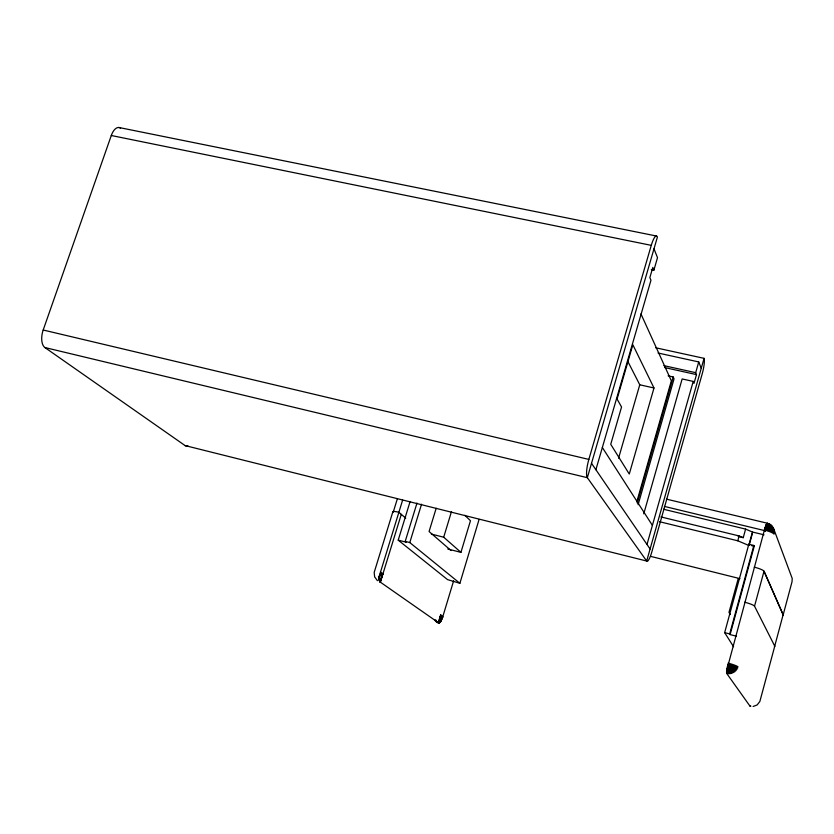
<?xml version="1.0" encoding="UTF-8"?>
<svg xmlns="http://www.w3.org/2000/svg" width="834" height="834" viewBox="0 0 834 834"><rect width="100%" height="100%" fill="white"/><g stroke="black" fill="none" stroke-linecap="round" stroke-linejoin="round"><path stroke-width="1.25" d="M380.262 582.09L379.334 579.349L379.845 574.24L382.858 573.761L379.856 581.788L378.699 579.182L378.563 576.211L379.46 576.44L382.858 573.761L380.304 582.122L438.851 623.008L440.623 621.664L442.479 617.733L453.633 580.787M442.781 616.764L440.852 615.367C435.16 639.094 442.5 600.657 440.623 621.664L439.935 621.466M750.131 706.252L750.881 706.096L750.016 706.169L726.737 673.465L726.602 670.755L765.007 527.87L767.04 523.304L769.772 524.325M442.718 617.004L440.852 615.367L440.227 622.174L439.049 621.83M392.897 511.649L374.195 572.385L374.633 576.867L377.448 580.704M765.706 527.484L765.977 525.191L766.915 525.43A7.287 1.407 15.1 0 1 773.514 528.276L792.217 578.473L792.029 581.778L783.157 614.877M442.635 617.254L440.852 615.367L439.852 622.571L438.882 622.289M765.904 527.025L766.279 524.513L767.113 524.722A6.495 1.251 15.1 0 1 772.993 527.265L773.128 527.484M766.165 526.285L766.561 523.971L767.28 524.148A5.588 1.084 15.1 0 1 772.336 526.337L772.461 526.535M441.52 617.473A7.798 0.803 16.7 0 0 442.479 617.733L440.852 615.367L439.497 622.852L438.747 622.623M766.342 525.993L766.811 523.564L767.416 523.71A4.587 0.886 15.1 0 1 771.554 525.503L771.669 525.681M766.509 525.806L767.509 523.418A3.503 0.678 15.1 0 1 770.668 524.794L770.762 524.94M441.207 618.401A7.6 0.782 16.7 0 0 442.156 618.661L440.852 615.367L439.164 622.998L438.152 622.685M379.845 574.24L402.603 500.16M766.654 525.733L767.405 523.241L666.46 499.139M774.379 646.423A8.277 1.115 15.4 0 0 774.723 646.069L783.126 614.752L764.017 571.217A9.237 1.574 15.3 0 0 754.28 567.162M774.744 646.225L759.837 701.519L757.136 704.939L753.123 706.492M774.723 646.069L754.53 606.182L764.017 571.217L783.136 614.71M663.562 509.261L745.596 529.1L752.445 532.029L748.776 545.436L737.777 540.786L739.112 535.949L660.914 516.924M738.194 536.45L743.25 537.669L745.596 529.1M738.142 578.9L728.989 612.354L730.261 614.533M733.586 646.746L724.652 632.631L748.828 544.237L753.842 545.457L754.207 546.291L730.104 634.591L736.412 636.217M730.104 634.591L729.698 633.934L753.842 545.457M438.757 622.977L440.852 615.367L441.812 619.537L440.884 619.276M646.996 544.456L693.221 381.409L682.149 378.949L643.754 513.827M693.221 381.409L694.013 383.317L696.484 374.602L695.692 372.673L698.736 361.935L658.057 353.022M655.701 347.778L704.063 358.339L646.684 561.032L185.075 445.575L44.89 347.538A14.022 7.214 -77.1 0 1 43.191 330.014L111.287 135.504A13.886 6.87 -80.9 0 1 120.555 128.092M638.114 504.726L674.039 378.876L673.184 376.958L668.107 375.832M653.992 387.977L629.274 474.046L610.738 444.303L621.549 407.002L617.066 399.048L632.839 344.755L653.992 387.977L639.761 384.787L627.522 360.82M636.842 501.599L671.349 380.825L640.95 313.918M637.218 502.902L673.184 376.958M618.567 458.2L639.761 384.787M651.354 269.591L653.898 270.122L657.505 257.685L653.992 248.803M595.893 469.719L650.958 280.245L649.853 277.607L652.814 267.453L653.898 270.122M440.56 620.089L441.394 620.329L440.852 615.367L438.642 622.935L436.724 622.091M44.89 347.538L587.334 477.684A15.241 3.555 -76.6 0 1 588.846 459.419L651.271 245.352A15.064 3.378 -78.1 0 1 657.421 237.033L587.334 477.684L646.684 561.032A12.687 2.46 -76.1 0 0 651.917 551.649L702.259 373.663A12.51 2.366 -77.2 0 0 704.063 358.339M440.852 615.367L438.507 622.831L440.852 615.367L441.009 621.049L440.248 620.83M447.795 549.001L460.931 552.358L470.47 520.718L464.861 515.308M410.119 501.474L398.214 540.151L447.577 579.63L459.888 583.289L479.091 519.415M436.182 508.26L429.072 531.539L451.038 550.544M460.931 552.358L443.698 537.211L451.423 511.763M459.888 583.289L409.786 542.569L421.556 504.216M380.367 582.174L401.29 514.349M398.214 540.151L406.2 542.194L405.209 541.391L416.99 503.069M393.575 511.065L397.297 499.003M727.821 668.055L726.529 671.558L727.123 671.704A4.65 0.542 15.7 0 1 731.387 673.309L731.512 673.434M727.853 667.648L726.602 670.755L727.321 670.932A5.671 0.657 15.7 0 1 732.513 672.902L732.659 673.038M379.658 575.356L382.858 573.761L379.856 581.788M726.591 673.184L727.926 673.695M729.104 664.552L727.832 664.302A9.247 1.105 15.7 0 1 737.673 668.034M118.835 127.477L656.306 235.991M111.287 135.504L651.271 245.352M726.529 672.777L729.125 673.768M663.895 365.646L695.692 372.673M664.688 367.575L696.484 374.602M726.508 672.235L730.334 673.674M43.191 330.014L588.846 459.419M664.406 506.415L765.529 530.831M764.027 534.823L752.737 532.092L749.193 545.061L748.828 544.237M659.558 521.719L737.777 540.786M751.705 545.676L754.207 546.291M650.572 556.361L739.946 578.64M765.602 525.962L766.686 526.244A7.965 1.532 15.1 0 1 773.889 529.35L774.046 529.6M765.31 526.869L766.436 527.161A8.496 1.626 15.1 0 1 774.119 530.476L774.286 530.737M431.355 534.083L443.698 537.211M726.716 669.848L727.55 670.067A6.589 0.771 15.7 0 1 733.586 672.34L733.743 672.506M405.209 541.391L409.786 542.569M724.652 632.631L729.698 633.934M726.873 668.847L727.811 669.097A7.391 0.865 15.7 0 1 734.577 671.651L734.754 671.829M378.532 577.264L379.355 577.482M727.06 667.773L728.082 668.044A8.069 0.949 15.7 0 1 735.484 670.849L735.661 671.026M378.584 578.264L379.314 578.452M378.699 579.182L379.334 579.349M378.897 580.005L379.418 580.141M727.248 666.627L728.384 666.939A8.611 1.022 15.7 0 1 736.276 669.931L736.464 670.119M767.718 523.325L768.698 523.835M438.392 622.133L437.006 621.674M438.371 622.508L435.921 621.538M438.225 622.8L437.589 622.518M436.599 621.528L435.212 620.882M739.112 535.949L743.25 537.669M435.817 620.725L434.587 620.131M380.419 572.009L382.942 573.823M405.751 518.154L398.861 512.284A8.736 1.293 17.1 0 0 393.2 512.264M591.514 463.318L650.093 548.991M602.356 447.514L652.407 525.389M698.736 361.935L701.248 368.284M764.528 529.527L764.955 531.216M764.955 528.047L765.122 531.06L764.705 528.933A9.122 1.741 15.1 0 1 774.286 533.062M187.786 445.648A11.822 5.14 -75.9 0 1 185.075 445.575M436.005 620.183A5.557 0.563 16.7 0 1 435.484 619.985M727.529 665.469A9.018 1.074 15.7 0 1 737.141 669.118M764.392 530.049A9.195 1.741 15.1 0 1 774.056 534.208M744.731 602.231A9.268 1.407 15.4 0 1 754.53 606.182M728.145 663.124A9.32 1.115 15.7 0 1 738.059 666.898M765.007 527.87A8.893 1.699 15.1 0 1 774.369 531.894M783.126 614.752A8.257 1.251 15.3 0 1 782.761 615.158"/></g></svg>
